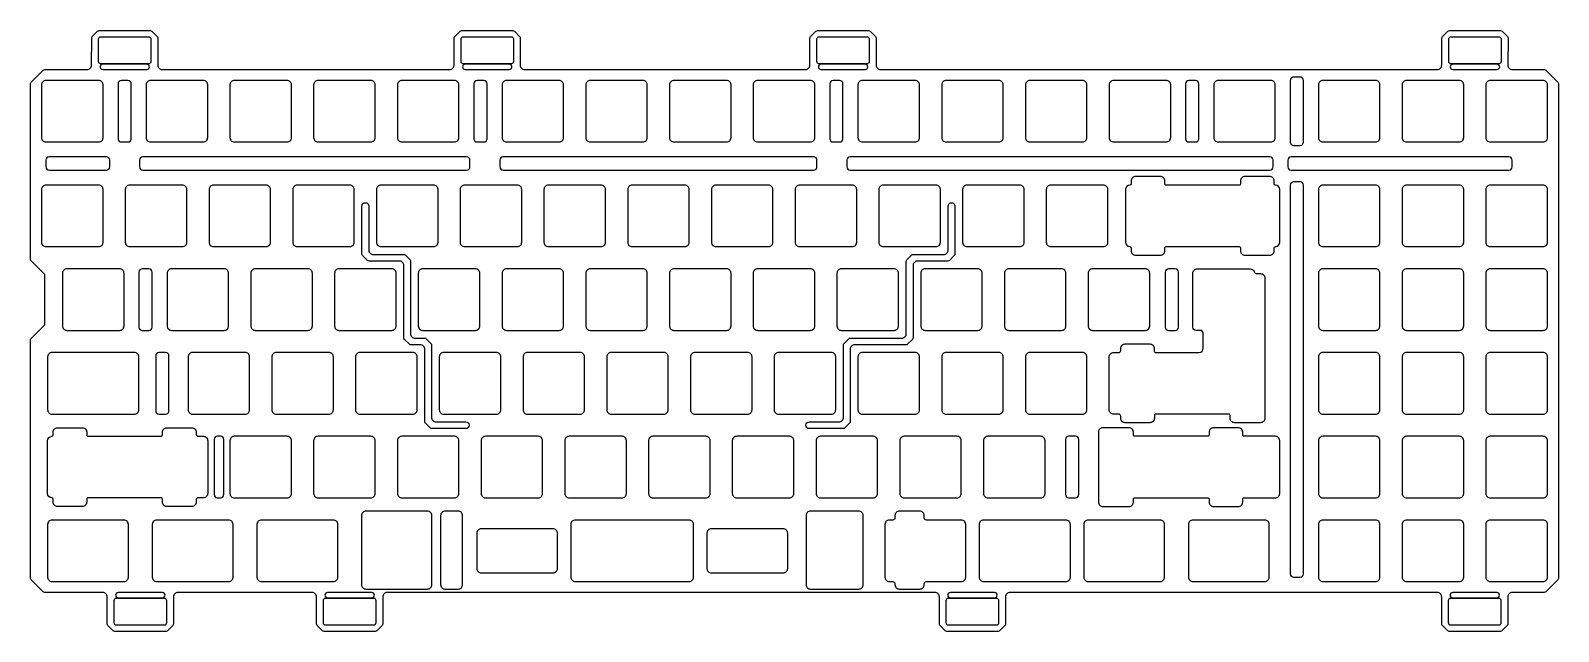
# Model space of a CAD drawing. Header units: millimetres. Extents: x 223 to 571, y 11 to 148.
import ezdxf

# ---------------------------------------------------------------- set-up
doc = ezdxf.new("R2010")
doc.units = ezdxf.units.MM
doc.header["$MEASUREMENT"] = 0

msp = doc.modelspace()

# ---------------------------------------------------------------- linework, layer by layer
for points in [[(287.51, 19.78), (256.94, 19.78, 0.414214), (255.94, 18.78), (255.94, 12.64, -0.198912), (255.8, 12.28), (254.59, 11.08, -0.198912), (254.24, 10.93), (242.6, 10.93, -0.198912), (242.25, 11.08), (241.04, 12.28, -0.198912), (240.89, 12.64), (240.89, 18.78, 0.414214), (239.89, 19.78), (226.85, 19.78, -0.198912), (226.15, 20.07), (223.73, 22.49, -0.198912), (223.44, 23.19), (223.44, 77.43), (226.7, 80.69), (226.7, 92.17), (223.44, 95.43), (223.44, 135.38, -0.198912), (223.73, 136.09), (226.15, 138.5, -0.198912), (226.85, 138.79), (236.32, 138.79, 0.414214), (237.32, 139.79), (237.35, 145.94, -0.198912), (237.49, 146.29), (238.7, 147.5, -0.198912), (239.05, 147.65), (250.69, 147.65, -0.198912), (251.04, 147.5), (252.25, 146.29, -0.198912), (252.4, 145.94), (252.37, 139.79, 0.414214), (253.37, 138.79), (318.78, 138.79, 0.414214), (319.78, 139.79), (319.81, 145.94, -0.198912), (319.96, 146.29), (321.16, 147.5, -0.198912), (321.52, 147.65), (333.15, 147.65, -0.198912), (333.51, 147.5), (334.71, 146.29, -0.198912), (334.86, 145.94), (334.83, 139.79, 0.414214), (335.83, 138.79), (399.75, 138.79, 0.414214), (400.75, 139.79), (400.77, 145.94, -0.198912), (400.92, 146.29), (402.13, 147.5, -0.198912), (402.48, 147.65), (414.12, 147.65, -0.198912), (414.47, 147.5), (415.68, 146.29, -0.198912), (415.82, 145.94), (415.8, 139.79, 0.414214), (416.8, 138.79), (543.05, 138.79), (543.5, 138.79, 0.414214), (544.5, 139.79), (544.53, 145.94, -0.198912), (544.68, 146.29), (545.88, 147.5, -0.198912), (546.24, 147.65), (557.87, 147.65, -0.198912), (558.23, 147.5), (559.43, 146.29, -0.198912), (559.58, 145.94), (559.55, 139.79, 0.414214), (560.55, 138.79), (567.64, 138.79, -0.198912), (568.34, 138.5), (570.76, 136.09, -0.198912), (571.05, 135.38), (571.05, 23.19, -0.198912), (570.76, 22.49), (568.34, 20.07, -0.198912), (567.64, 19.78), (560.55, 19.78, 0.414214), (559.55, 18.78), (559.55, 12.64, -0.198912), (559.41, 12.28), (558.2, 11.08, -0.198912), (557.84, 10.93), (546.21, 10.93, -0.198912), (545.86, 11.08), (544.65, 12.28, -0.198912), (544.5, 12.64), (544.5, 18.78, 0.414214), (543.5, 19.78), (446.25, 19.78, 0.414214), (445.25, 18.78), (445.25, 12.64, -0.198912), (445.11, 12.28), (443.9, 11.08, -0.198912), (443.54, 10.93), (431.91, 10.93, -0.198912), (431.56, 11.08), (430.35, 12.28, -0.198912), (430.2, 12.64), (430.2, 18.78, 0.414214), (429.2, 19.78), (304.56, 19.78, 0.414214), (303.56, 18.78), (303.56, 12.64, -0.198912), (303.41, 12.28), (302.21, 11.08, -0.198912), (301.85, 10.93), (290.22, 10.93, -0.198912), (289.86, 11.08), (288.66, 12.28, -0.198912), (288.51, 12.64), (288.51, 18.78, 0.414214)], [(250.4, 146.15), (239.35, 146.15, 0.414214), (238.85, 145.65), (238.85, 140.65, 0.414214), (239.35, 140.15), (250.4, 140.15, 0.414214), (250.9, 140.65), (250.9, 145.65, 0.414214)], [(332.86, 146.15), (321.81, 146.15, 0.414214), (321.31, 145.65), (321.31, 140.65, 0.414214), (321.81, 140.15), (332.86, 140.15, 0.414214), (333.36, 140.65), (333.36, 145.65, 0.414214)], [(413.82, 146.15), (402.77, 146.15, 0.414214), (402.27, 145.65), (402.27, 140.65, 0.414214), (402.77, 140.15), (413.82, 140.15, 0.414214), (414.32, 140.65), (414.32, 145.65, 0.414214)], [(557.58, 146.15), (546.53, 146.15, 0.414214), (546.03, 145.65), (546.03, 140.65, 0.414214), (546.53, 140.15), (557.58, 140.15, 0.414214), (558.08, 140.65), (558.08, 145.65, 0.414214)], [(239.94, 135.29, 0.414214), (238.94, 136.29), (226.94, 136.29, 0.414214), (225.94, 135.29), (225.94, 123.29, 0.414214), (226.94, 122.29), (238.94, 122.29, 0.414214), (239.94, 123.29)], [(245.6, 136.29), (244.1, 136.29, 0.414214), (243.35, 135.54), (243.35, 123.04, 0.414214), (244.1, 122.29), (245.6, 122.29, 0.414214), (246.35, 123.04), (246.35, 135.54, 0.414214)], [(263.75, 135.29, 0.414214), (262.75, 136.29), (250.75, 136.29, 0.414214), (249.75, 135.29), (249.75, 123.29, 0.414214), (250.75, 122.29), (262.75, 122.29, 0.414214), (263.75, 123.29)], [(282.8, 123.29), (282.8, 135.29, 0.414214), (281.8, 136.29), (269.8, 136.29, 0.414214), (268.8, 135.29), (268.8, 123.29, 0.414214), (269.8, 122.29), (281.8, 122.29, 0.414214)], [(300.85, 122.29, 0.414214), (301.85, 123.29), (301.85, 135.29, 0.414214), (300.85, 136.29), (288.85, 136.29, 0.414214), (287.85, 135.29), (287.85, 123.29, 0.414214), (288.85, 122.29)], [(320.9, 135.29, 0.414214), (319.9, 136.29), (307.9, 136.29, 0.414214), (306.9, 135.29), (306.9, 123.29, 0.414214), (307.9, 122.29), (319.9, 122.29, 0.414214), (320.9, 123.29)], [(326.56, 136.29), (325.06, 136.29, 0.414214), (324.31, 135.54), (324.31, 123.04, 0.414214), (325.06, 122.29), (326.56, 122.29, 0.414214), (327.31, 123.04), (327.31, 135.54, 0.414214)], [(343.71, 136.29), (331.71, 136.29, 0.414214), (330.71, 135.29), (330.71, 123.29, 0.414214), (331.71, 122.29), (343.71, 122.29, 0.414214), (344.71, 123.29), (344.71, 135.29, 0.414214)], [(350.76, 136.29, 0.414214), (349.76, 135.29), (349.76, 123.29, 0.414214), (350.76, 122.29), (362.76, 122.29, 0.414214), (363.76, 123.29), (363.76, 135.29, 0.414214), (362.76, 136.29)], [(382.81, 123.29), (382.81, 135.29, 0.414214), (381.81, 136.29), (369.81, 136.29, 0.414214), (368.81, 135.29), (368.81, 123.29, 0.414214), (369.81, 122.29), (381.81, 122.29, 0.414214)], [(388.86, 122.29), (400.86, 122.29, 0.414214), (401.86, 123.29), (401.86, 135.29, 0.414214), (400.86, 136.29), (388.86, 136.29, 0.414214), (387.86, 135.29), (387.86, 123.29, 0.414214)], [(407.52, 136.29), (406.02, 136.29, 0.414214), (405.27, 135.54), (405.27, 123.04, 0.414214), (406.02, 122.29), (407.52, 122.29, 0.414214), (408.27, 123.04), (408.27, 135.54, 0.414214)], [(424.68, 122.29, 0.414214), (425.68, 123.29), (425.68, 135.29, 0.414214), (424.68, 136.29), (412.68, 136.29, 0.414214), (411.68, 135.29), (411.68, 123.29, 0.414214), (412.68, 122.29)], [(431.73, 122.29), (443.73, 122.29, 0.414214), (444.73, 123.29), (444.73, 135.29, 0.414214), (443.73, 136.29), (431.73, 136.29, 0.414214), (430.73, 135.29), (430.73, 123.29, 0.414214)], [(462.78, 122.29, 0.414214), (463.78, 123.29), (463.78, 135.29, 0.414214), (462.78, 136.29), (450.78, 136.29, 0.414214), (449.78, 135.29), (449.78, 123.29, 0.414214), (450.78, 122.29)], [(481.83, 122.29, 0.414214), (482.83, 123.29), (482.83, 135.29, 0.414214), (481.83, 136.29), (469.83, 136.29, 0.414214), (468.83, 135.29), (468.83, 123.29, 0.414214), (469.83, 122.29)], [(488.48, 136.29), (486.98, 136.29, 0.414214), (486.23, 135.54), (486.23, 123.04, 0.414214), (486.98, 122.29), (488.48, 122.29, 0.414214), (489.23, 123.04), (489.23, 135.54, 0.414214)], [(505.64, 122.29, 0.414214), (506.64, 123.29), (506.64, 135.29, 0.414214), (505.64, 136.29), (493.64, 136.29, 0.414214), (492.64, 135.29), (492.64, 123.29, 0.414214), (493.64, 122.29)], [(513.05, 122.28), (513.05, 136.31, 0.414214), (512.3, 137.06), (510.8, 137.06, 0.414214), (510.05, 136.31), (510.05, 122.28, 0.414214), (510.8, 121.53), (512.3, 121.53, 0.414214)], [(529.45, 122.29, 0.414214), (530.45, 123.29), (530.45, 135.29, 0.414214), (529.45, 136.29), (517.45, 136.29, 0.414214), (516.45, 135.29), (516.45, 123.29, 0.414214), (517.45, 122.29)], [(536.5, 136.29, 0.414214), (535.5, 135.29), (535.5, 123.29, 0.414214), (536.5, 122.29), (548.5, 122.29, 0.414214), (549.5, 123.29), (549.5, 135.29, 0.414214), (548.5, 136.29)], [(554.55, 123.29, 0.414214), (555.55, 122.29), (567.55, 122.29, 0.414214), (568.55, 123.29), (568.55, 135.29, 0.414214), (567.55, 136.29), (555.55, 136.29, 0.414214), (554.55, 135.29)], [(240.69, 115.89, 0.414214), (241.44, 116.64), (241.44, 118.14, 0.414214), (240.69, 118.89), (227.69, 118.89, 0.414214), (226.94, 118.14), (226.94, 116.64, 0.414214), (227.69, 115.89)], [(323.4, 116.64), (323.4, 118.14, 0.414214), (322.65, 118.89), (249, 118.89, 0.414214), (248.25, 118.14), (248.25, 116.64, 0.414214), (249, 115.89), (322.65, 115.89, 0.414214)], [(330.96, 118.89, 0.414214), (330.21, 118.14), (330.21, 116.64, 0.414214), (330.96, 115.89), (401.61, 115.89, 0.414214), (402.36, 116.64), (402.36, 118.14, 0.414214), (401.61, 118.89)], [(409.18, 118.14), (409.18, 116.64, 0.414214), (409.93, 115.89), (505.39, 115.89, 0.414214), (506.14, 116.64), (506.14, 118.14, 0.414214), (505.39, 118.89), (409.93, 118.89, 0.414214)], [(510.23, 115.89), (559.78, 115.89, 0.414214), (560.53, 116.64), (560.53, 118.14, 0.414214), (559.78, 118.89), (510.23, 118.89, 0.414214), (509.48, 118.14), (509.48, 116.64, 0.414214)], [(225.94, 111.48), (225.94, 99.48, 0.414214), (226.94, 98.48), (238.94, 98.48, 0.414214), (239.94, 99.48), (239.94, 111.48, 0.414214), (238.94, 112.48), (226.94, 112.48, 0.414214)], [(245.99, 98.48), (257.99, 98.48, 0.414214), (258.99, 99.48), (258.99, 111.48, 0.414214), (257.99, 112.48), (245.99, 112.48, 0.414214), (244.99, 111.48), (244.99, 99.48, 0.414214)], [(265.04, 112.48, 0.414214), (264.04, 111.48), (264.04, 99.48, 0.414214), (265.04, 98.48), (277.04, 98.48, 0.414214), (278.04, 99.48), (278.04, 111.48, 0.414214), (277.04, 112.48)], [(296.09, 112.48), (284.09, 112.48, 0.414214), (283.09, 111.48), (283.09, 99.48, 0.414214), (284.09, 98.48), (296.09, 98.48, 0.414214), (297.09, 99.48), (297.09, 111.48, 0.414214)], [(315.14, 98.48, 0.414214), (316.14, 99.48), (316.14, 111.48, 0.414214), (315.14, 112.48), (303.14, 112.48, 0.414214), (302.14, 111.48), (302.14, 99.48, 0.414214), (303.14, 98.48)], [(335.19, 111.48, 0.414214), (334.19, 112.48), (322.19, 112.48, 0.414214), (321.19, 111.48), (321.19, 99.48, 0.414214), (322.19, 98.48), (334.19, 98.48, 0.414214), (335.19, 99.48)], [(354.24, 99.48), (354.24, 111.48, 0.414214), (353.24, 112.48), (341.24, 112.48, 0.414214), (340.24, 111.48), (340.24, 99.48, 0.414214), (341.24, 98.48), (353.24, 98.48, 0.414214)], [(372.29, 112.48), (360.29, 112.48, 0.414214), (359.29, 111.48), (359.29, 99.48, 0.414214), (360.29, 98.48), (372.29, 98.48, 0.414214), (373.29, 99.48), (373.29, 111.48, 0.414214)], [(391.34, 98.48, 0.414214), (392.34, 99.48), (392.34, 111.48, 0.414214), (391.34, 112.48), (379.34, 112.48, 0.414214), (378.34, 111.48), (378.34, 99.48, 0.414214), (379.34, 98.48)], [(410.39, 98.48, 0.414214), (411.39, 99.48), (411.39, 111.48, 0.414214), (410.39, 112.48), (398.39, 112.48, 0.414214), (397.39, 111.48), (397.39, 99.48, 0.414214), (398.39, 98.48)], [(416.44, 111.48), (416.44, 99.48, 0.414214), (417.44, 98.48), (429.44, 98.48, 0.414214), (430.44, 99.48), (430.44, 111.48, 0.414214), (429.44, 112.48), (417.44, 112.48, 0.414214)], [(436.49, 112.48, 0.414214), (435.49, 111.48), (435.49, 99.48, 0.414214), (436.49, 98.48), (448.49, 98.48, 0.414214), (449.49, 99.48), (449.49, 111.48, 0.414214), (448.49, 112.48)], [(467.54, 112.48), (455.54, 112.48, 0.414214), (454.54, 111.48), (454.54, 99.48, 0.414214), (455.54, 98.48), (467.54, 98.48, 0.414214), (468.54, 99.48), (468.54, 111.48, 0.414214)], [(473.85, 98.18), (473.85, 97.52, 0.414214), (474.85, 96.52), (480.5, 96.52, 0.414214), (481.5, 97.52), (481.5, 98.18, -0.414214), (481.8, 98.48), (498.42, 98.48, -0.414214), (498.72, 98.18), (498.72, 97.52, 0.414214), (499.72, 96.52), (505.38, 96.52, 0.414214), (506.38, 97.52), (506.38, 98.18, -0.404943), (506.67, 98.48, 0.404943), (507.64, 99.48), (507.64, 111.48, 0.404943), (506.67, 112.48, -0.404943), (506.38, 112.78), (506.38, 113.44, 0.414214), (505.38, 114.44), (499.72, 114.44, 0.414214), (498.72, 113.44), (498.72, 112.78, -0.414214), (498.42, 112.48), (481.8, 112.48, -0.414214), (481.5, 112.78), (481.5, 113.44, 0.414214), (480.5, 114.44), (474.85, 114.44, 0.414214), (473.85, 113.44), (473.85, 112.78, -0.404943), (473.56, 112.48, 0.404943), (472.59, 111.48), (472.59, 99.48, 0.404943), (473.56, 98.48, -0.404943)], [(510.05, 24.03, 0.414214), (510.8, 23.28), (512.3, 23.28, 0.414214), (513.05, 24.03), (513.05, 112.49, 0.414214), (512.3, 113.24), (510.8, 113.24, 0.414214), (510.05, 112.49)], [(530.45, 99.48), (530.45, 111.48, 0.414214), (529.45, 112.48), (517.45, 112.48, 0.414214), (516.45, 111.48), (516.45, 99.48, 0.414214), (517.45, 98.48), (529.45, 98.48, 0.414214)], [(536.5, 112.48, 0.414214), (535.5, 111.48), (535.5, 99.48, 0.414214), (536.5, 98.48), (548.5, 98.48, 0.414214), (549.5, 99.48), (549.5, 111.48, 0.414214), (548.5, 112.48)], [(555.55, 112.48, 0.414214), (554.55, 111.48), (554.55, 99.48, 0.414214), (555.55, 98.48), (567.55, 98.48, 0.414214), (568.55, 99.48), (568.55, 111.48, 0.414214), (567.55, 112.48)], [(322.45, 58.63, -0.414214), (323.2, 57.88), (323.2, 57.83, -0.414214), (322.45, 57.08), (314.73, 57.08, -0.198912), (314.38, 57.23), (313.27, 58.33, -0.198912), (313.13, 58.69), (313.13, 75.32, 0.198912), (312.98, 75.68), (312.67, 75.98, 0.198912), (312.32, 76.13), (309.97, 76.13, -0.198912), (309.62, 76.28), (308.51, 77.38, -0.198912), (308.36, 77.74), (308.36, 94.37, 0.198912), (308.22, 94.73), (307.91, 95.03, 0.198912), (307.56, 95.18), (300.45, 95.18, -0.198912), (300.09, 95.33), (298.99, 96.43, -0.198912), (298.84, 96.79), (298.84, 107.73, -0.414214), (299.59, 108.48), (299.64, 108.48, -0.414214), (300.39, 107.73), (300.39, 97.54, 0.198912), (300.54, 97.18), (300.84, 96.88, 0.198912), (301.2, 96.73), (308.31, 96.73, -0.198912), (308.66, 96.58), (309.77, 95.48, -0.198912), (309.91, 95.12), (309.91, 78.49, 0.198912), (310.06, 78.13), (310.37, 77.83, 0.198912), (310.72, 77.68), (313.07, 77.68, -0.198912), (313.42, 77.53), (314.53, 76.43, -0.198912), (314.68, 76.07), (314.68, 59.44, 0.198912), (314.82, 59.08), (315.13, 58.78, 0.198912), (315.48, 58.63)], [(432.19, 107.73, -0.414214), (432.94, 108.48), (432.99, 108.48, -0.414214), (433.74, 107.73), (433.74, 96.79, -0.198912), (433.59, 96.43), (432.49, 95.33, -0.198912), (432.13, 95.18), (425.02, 95.18, 0.198912), (424.67, 95.03), (424.36, 94.73, 0.198912), (424.21, 94.37), (424.21, 77.74, -0.198912), (424.07, 77.38), (422.96, 76.28, -0.198912), (422.61, 76.13), (410.73, 76.13, 0.198912), (410.38, 75.98), (410.07, 75.68, 0.198912), (409.93, 75.32), (409.93, 58.69, -0.198912), (409.78, 58.33), (408.67, 57.23, -0.198912), (408.32, 57.08), (400.6, 57.08, -0.414214), (399.85, 57.83), (399.85, 57.88, -0.414214), (400.6, 58.63), (407.57, 58.63, 0.198912), (407.92, 58.78), (408.23, 59.08, 0.198912), (408.38, 59.44), (408.38, 76.07, -0.198912), (408.52, 76.43), (409.63, 77.53, -0.198912), (409.98, 77.68), (421.86, 77.68, 0.198912), (422.21, 77.83), (422.52, 78.13, 0.198912), (422.66, 78.49), (422.66, 95.12, -0.198912), (422.81, 95.48), (423.92, 96.58, -0.198912), (424.27, 96.73), (431.38, 96.73, 0.198912), (431.74, 96.88), (432.04, 97.18, 0.198912), (432.19, 97.54)], [(230.7, 80.43, 0.414214), (231.7, 79.43), (243.7, 79.43, 0.414214), (244.7, 80.43), (244.7, 92.43, 0.414214), (243.7, 93.43), (231.7, 93.43, 0.414214), (230.7, 92.43)], [(250.36, 93.43), (248.86, 93.43, 0.414214), (248.11, 92.68), (248.11, 80.18, 0.414214), (248.86, 79.43), (250.36, 79.43, 0.414214), (251.11, 80.18), (251.11, 92.68, 0.414214)], [(254.51, 80.43, 0.414214), (255.51, 79.43), (267.51, 79.43, 0.414214), (268.51, 80.43), (268.51, 92.43, 0.414214), (267.51, 93.43), (255.51, 93.43, 0.414214), (254.51, 92.43)], [(287.56, 80.43), (287.56, 92.43, 0.414214), (286.56, 93.43), (274.56, 93.43, 0.414214), (273.56, 92.43), (273.56, 80.43, 0.414214), (274.56, 79.43), (286.56, 79.43, 0.414214)], [(306.61, 80.43), (306.61, 92.43, 0.414214), (305.61, 93.43), (293.61, 93.43, 0.414214), (292.61, 92.43), (292.61, 80.43, 0.414214), (293.61, 79.43), (305.61, 79.43, 0.414214)], [(312.66, 93.43, 0.414214), (311.66, 92.43), (311.66, 80.43, 0.414214), (312.66, 79.43), (324.66, 79.43, 0.414214), (325.66, 80.43), (325.66, 92.43, 0.414214), (324.66, 93.43)], [(343.71, 79.43, 0.414214), (344.71, 80.43), (344.71, 92.43, 0.414214), (343.71, 93.43), (331.71, 93.43, 0.414214), (330.71, 92.43), (330.71, 80.43, 0.414214), (331.71, 79.43)], [(362.76, 79.43, 0.414214), (363.76, 80.43), (363.76, 92.43, 0.414214), (362.76, 93.43), (350.76, 93.43, 0.414214), (349.76, 92.43), (349.76, 80.43, 0.414214), (350.76, 79.43)], [(382.81, 80.43), (382.81, 92.43, 0.414214), (381.81, 93.43), (369.81, 93.43, 0.414214), (368.81, 92.43), (368.81, 80.43, 0.414214), (369.81, 79.43), (381.81, 79.43, 0.414214)], [(401.86, 80.43), (401.86, 92.43, 0.414214), (400.86, 93.43), (388.86, 93.43, 0.414214), (387.86, 92.43), (387.86, 80.43, 0.414214), (388.86, 79.43), (400.86, 79.43, 0.414214)], [(407.91, 79.43), (419.91, 79.43, 0.414214), (420.91, 80.43), (420.91, 92.43, 0.414214), (419.91, 93.43), (407.91, 93.43, 0.414214), (406.91, 92.43), (406.91, 80.43, 0.414214)], [(425.96, 92.43), (425.96, 80.43, 0.414214), (426.96, 79.43), (438.96, 79.43, 0.414214), (439.96, 80.43), (439.96, 92.43, 0.414214), (438.96, 93.43), (426.96, 93.43, 0.414214)], [(459.01, 80.43), (459.01, 92.43, 0.414214), (458.01, 93.43), (446.01, 93.43, 0.414214), (445.01, 92.43), (445.01, 80.43, 0.414214), (446.01, 79.43), (458.01, 79.43, 0.414214)], [(464.06, 92.43), (464.06, 80.43, 0.414214), (465.06, 79.43), (477.06, 79.43, 0.414214), (478.06, 80.43), (478.06, 92.43, 0.414214), (477.06, 93.43), (465.06, 93.43, 0.414214)], [(469.83, 60.38, -0.414214), (468.83, 61.38), (468.83, 73.38, -0.414214), (469.83, 74.38), (470.96, 74.38, 0.414214), (471.46, 74.88), (471.46, 75.34, -0.414214), (472.46, 76.34), (478.11, 76.34, -0.414214), (479.11, 75.34), (479.11, 74.68, 0.414214), (479.41, 74.38), (489.27, 74.38, 0.412168), (490.26, 75.38), (490.26, 78.68, 0.414214), (489.51, 79.43), (488.63, 79.43, -0.414214), (487.88, 80.18), (487.88, 92.43, -0.414214), (488.88, 93.43), (500.88, 93.43, -0.304121), (501.8, 92.81, 0.304121), (502.5, 92.35), (503.26, 92.35, -0.414214), (504.26, 91.35), (504.26, 59.42, -0.414214), (503.26, 58.42), (497.34, 58.42, -0.414214), (496.34, 59.42), (496.34, 60.08, 0.414214), (496.04, 60.38), (479.42, 60.38, 0.414214), (479.12, 60.08), (479.12, 59.42, -0.414214), (478.12, 58.42), (472.46, 58.42, -0.414214), (471.46, 59.42), (471.46, 59.88, 0.414214), (470.96, 60.38)], [(484.61, 80.18), (484.61, 92.68, 0.414214), (483.86, 93.43), (482.36, 93.43, 0.414214), (481.61, 92.68), (481.61, 80.18, 0.414214), (482.36, 79.43), (483.86, 79.43, 0.414214)], [(517.45, 93.43, 0.414214), (516.45, 92.43), (516.45, 80.43, 0.414214), (517.45, 79.43), (529.45, 79.43, 0.414214), (530.45, 80.43), (530.45, 92.43, 0.414214), (529.45, 93.43)], [(548.5, 93.43), (536.5, 93.43, 0.414214), (535.5, 92.43), (535.5, 80.43, 0.414214), (536.5, 79.43), (548.5, 79.43, 0.414214), (549.5, 80.43), (549.5, 92.43, 0.414214)], [(555.55, 93.43, 0.414214), (554.55, 92.43), (554.55, 80.43, 0.414214), (555.55, 79.43), (567.55, 79.43, 0.414214), (568.55, 80.43), (568.55, 92.43, 0.414214), (567.55, 93.43)], [(227.32, 73.38), (227.32, 61.38, 0.414214), (228.32, 60.38), (247.08, 60.38, 0.414214), (248.08, 61.38), (248.08, 73.38, 0.414214), (247.08, 74.38), (228.32, 74.38, 0.414214)], [(254.92, 61.13), (254.92, 73.63, 0.414214), (254.17, 74.38), (252.67, 74.38, 0.414214), (251.92, 73.63), (251.92, 61.13, 0.414214), (252.67, 60.38), (254.17, 60.38, 0.414214)], [(272.28, 74.38), (260.28, 74.38, 0.414214), (259.28, 73.38), (259.28, 61.38, 0.414214), (260.28, 60.38), (272.28, 60.38, 0.414214), (273.28, 61.38), (273.28, 73.38, 0.414214)], [(291.33, 74.38), (279.33, 74.38, 0.414214), (278.33, 73.38), (278.33, 61.38, 0.414214), (279.33, 60.38), (291.33, 60.38, 0.414214), (292.33, 61.38), (292.33, 73.38, 0.414214)], [(310.38, 74.38), (298.38, 74.38, 0.414214), (297.38, 73.38), (297.38, 61.38, 0.414214), (298.38, 60.38), (310.38, 60.38, 0.414214), (311.38, 61.38), (311.38, 73.38, 0.414214)], [(317.43, 60.38), (329.43, 60.38, 0.414214), (330.43, 61.38), (330.43, 73.38, 0.414214), (329.43, 74.38), (317.43, 74.38, 0.414214), (316.43, 73.38), (316.43, 61.38, 0.414214)], [(348.48, 74.38), (336.48, 74.38, 0.414214), (335.48, 73.38), (335.48, 61.38, 0.414214), (336.48, 60.38), (348.48, 60.38, 0.414214), (349.48, 61.38), (349.48, 73.38, 0.414214)], [(367.53, 74.38), (355.53, 74.38, 0.414214), (354.53, 73.38), (354.53, 61.38, 0.414214), (355.53, 60.38), (367.53, 60.38, 0.414214), (368.53, 61.38), (368.53, 73.38, 0.414214)], [(386.58, 74.38), (374.58, 74.38, 0.414214), (373.58, 73.38), (373.58, 61.38, 0.414214), (374.58, 60.38), (386.58, 60.38, 0.414214), (387.58, 61.38), (387.58, 73.38, 0.414214)], [(405.63, 60.38, 0.414214), (406.63, 61.38), (406.63, 73.38, 0.414214), (405.63, 74.38), (393.63, 74.38, 0.414214), (392.63, 73.38), (392.63, 61.38, 0.414214), (393.63, 60.38)], [(424.68, 60.38, 0.414214), (425.68, 61.38), (425.68, 73.38, 0.414214), (424.68, 74.38), (412.68, 74.38, 0.414214), (411.68, 73.38), (411.68, 61.38, 0.414214), (412.68, 60.38)], [(431.73, 74.38, 0.414214), (430.73, 73.38), (430.73, 61.38, 0.414214), (431.73, 60.38), (443.73, 60.38, 0.414214), (444.73, 61.38), (444.73, 73.38, 0.414214), (443.73, 74.38)], [(462.78, 60.38, 0.414214), (463.78, 61.38), (463.78, 73.38, 0.414214), (462.78, 74.38), (450.78, 74.38, 0.414214), (449.78, 73.38), (449.78, 61.38, 0.414214), (450.78, 60.38)], [(517.45, 60.38), (529.45, 60.38, 0.414214), (530.45, 61.38), (530.45, 73.38, 0.414214), (529.45, 74.38), (517.45, 74.38, 0.414214), (516.45, 73.38), (516.45, 61.38, 0.414214)], [(536.5, 60.38), (548.5, 60.38, 0.414214), (549.5, 61.38), (549.5, 73.38, 0.414214), (548.5, 74.38), (536.5, 74.38, 0.414214), (535.5, 73.38), (535.5, 61.38, 0.414214)], [(555.55, 60.38), (567.55, 60.38, 0.414214), (568.55, 61.38), (568.55, 73.38, 0.414214), (567.55, 74.38), (555.55, 74.38, 0.414214), (554.55, 73.38), (554.55, 61.38, 0.414214)], [(227.32, 42.33), (227.32, 54.33, -0.401783), (228.28, 55.33, 0.401783), (228.57, 55.63), (228.57, 56.29, -0.414214), (229.57, 57.29), (235.22, 57.29, -0.414214), (236.22, 56.29), (236.22, 55.63, 0.414214), (236.52, 55.33), (253.14, 55.33, 0.414214), (253.44, 55.63), (253.44, 56.29, -0.414214), (254.44, 57.29), (260.1, 57.29, -0.414214), (261.1, 56.29), (261.1, 55.83, 0.414214), (261.6, 55.33), (262.75, 55.33, -0.414214), (263.75, 54.33), (263.75, 42.33, -0.414214), (262.75, 41.33), (261.6, 41.33, 0.414214), (261.1, 40.83), (261.1, 40.37, -0.414214), (260.1, 39.37), (254.44, 39.37, -0.414214), (253.44, 40.37), (253.44, 41.03, 0.414214), (253.14, 41.33), (236.52, 41.33, 0.414214), (236.22, 41.03), (236.22, 40.37, -0.414214), (235.22, 39.37), (229.57, 39.37, -0.414214), (228.57, 40.37), (228.57, 41.03, 0.401783), (228.28, 41.33, -0.401783)], [(467.39, 39.37), (473.35, 39.37, 0.414214), (474.35, 40.37), (474.35, 41.03, -0.414214), (474.65, 41.33), (491.27, 41.33, -0.414214), (491.57, 41.03), (491.57, 40.37, 0.414214), (492.57, 39.37), (498.22, 39.37, 0.414214), (499.22, 40.37), (499.22, 41.03, -0.414214), (499.52, 41.33), (506.64, 41.33, 0.414214), (507.64, 42.33), (507.64, 54.33, 0.414214), (506.64, 55.33), (499.52, 55.33, -0.414214), (499.22, 55.63), (499.22, 56.29, 0.414214), (498.22, 57.29), (492.57, 57.29, 0.414214), (491.57, 56.29), (491.57, 55.63, -0.414214), (491.27, 55.33), (474.65, 55.33, -0.414214), (474.35, 55.63), (474.35, 56.29, 0.414214), (473.35, 57.29), (467.39, 57.29, 0.414214), (466.39, 56.29), (466.39, 40.37, 0.414214)], [(266.67, 55.33), (265.97, 55.33, 0.414214), (265.22, 54.58), (265.22, 42.08, 0.414214), (265.97, 41.33), (266.67, 41.33, 0.414214), (267.42, 42.08), (267.42, 54.58, 0.414214)], [(281.8, 41.33, 0.414214), (282.8, 42.33), (282.8, 54.33, 0.414214), (281.8, 55.33), (269.8, 55.33, 0.414214), (268.8, 54.33), (268.8, 42.33, 0.414214), (269.8, 41.33)], [(287.85, 42.33, 0.414214), (288.85, 41.33), (300.85, 41.33, 0.414214), (301.85, 42.33), (301.85, 54.33, 0.414214), (300.85, 55.33), (288.85, 55.33, 0.414214), (287.85, 54.33)], [(319.9, 41.33, 0.414214), (320.9, 42.33), (320.9, 54.33, 0.414214), (319.9, 55.33), (307.9, 55.33, 0.414214), (306.9, 54.33), (306.9, 42.33, 0.414214), (307.9, 41.33)], [(326.95, 41.33), (338.95, 41.33, 0.414214), (339.95, 42.33), (339.95, 54.33, 0.414214), (338.95, 55.33), (326.95, 55.33, 0.414214), (325.95, 54.33), (325.95, 42.33, 0.414214)], [(359, 42.33), (359, 54.33, 0.414214), (358, 55.33), (346, 55.33, 0.414214), (345, 54.33), (345, 42.33, 0.414214), (346, 41.33), (358, 41.33, 0.414214)], [(364.05, 42.33, 0.414214), (365.05, 41.33), (377.05, 41.33, 0.414214), (378.05, 42.33), (378.05, 54.33, 0.414214), (377.05, 55.33), (365.05, 55.33, 0.414214), (364.05, 54.33)], [(396.1, 41.33, 0.414214), (397.1, 42.33), (397.1, 54.33, 0.414214), (396.1, 55.33), (384.1, 55.33, 0.414214), (383.1, 54.33), (383.1, 42.33, 0.414214), (384.1, 41.33)], [(415.15, 41.33, 0.414214), (416.15, 42.33), (416.15, 54.33, 0.414214), (415.15, 55.33), (403.15, 55.33, 0.414214), (402.15, 54.33), (402.15, 42.33, 0.414214), (403.15, 41.33)], [(435.2, 42.33), (435.2, 54.33, 0.414214), (434.2, 55.33), (422.2, 55.33, 0.414214), (421.2, 54.33), (421.2, 42.33, 0.414214), (422.2, 41.33), (434.2, 41.33, 0.414214)], [(441.25, 55.33, 0.414214), (440.25, 54.33), (440.25, 42.33, 0.414214), (441.25, 41.33), (453.25, 41.33, 0.414214), (454.25, 42.33), (454.25, 54.33, 0.414214), (453.25, 55.33)], [(461.92, 42.08), (461.92, 54.58, 0.414214), (461.17, 55.33), (459.67, 55.33, 0.414214), (458.92, 54.58), (458.92, 42.08, 0.414214), (459.67, 41.33), (461.17, 41.33, 0.414214)], [(517.45, 41.33), (529.45, 41.33, 0.414214), (530.45, 42.33), (530.45, 54.33, 0.414214), (529.45, 55.33), (517.45, 55.33, 0.414214), (516.45, 54.33), (516.45, 42.33, 0.414214)], [(548.5, 41.33, 0.414214), (549.5, 42.33), (549.5, 54.33, 0.414214), (548.5, 55.33), (536.5, 55.33, 0.414214), (535.5, 54.33), (535.5, 42.33, 0.414214), (536.5, 41.33)], [(555.55, 41.33), (567.55, 41.33, 0.414214), (568.55, 42.33), (568.55, 54.33, 0.414214), (567.55, 55.33), (555.55, 55.33, 0.414214), (554.55, 54.33), (554.55, 42.33, 0.414214)], [(314.74, 21.58), (314.74, 37.28, 0.414214), (313.74, 38.28), (299.74, 38.28, 0.414214), (298.74, 37.28), (298.74, 21.58, 0.414214), (299.74, 20.58), (313.74, 20.58, 0.414214)], [(321.74, 21.58), (321.74, 37.28, 0.414214), (320.74, 38.28), (317.74, 38.28, 0.414214), (316.74, 37.28), (316.74, 21.58, 0.414214), (317.74, 20.58), (320.74, 20.58, 0.414214)], [(399.87, 37.28), (399.87, 21.58, 0.414214), (400.87, 20.58), (411.87, 20.58, 0.414214), (412.87, 21.58), (412.87, 37.28, 0.414214), (411.87, 38.28), (400.87, 38.28, 0.414214)], [(426.75, 36.78), (426.75, 37.28, 0.414214), (425.75, 38.28), (421.1, 38.28, 0.414214), (420.1, 37.28), (420.1, 36.78, -0.414214), (419.6, 36.28), (418.82, 36.28, 0.414214), (417.82, 35.28), (417.82, 23.28, 0.414214), (418.82, 22.28), (419.6, 22.28, -0.414214), (420.1, 21.78), (420.1, 21.58, 0.414214), (421.1, 20.58), (425.75, 20.58, 0.414214), (426.75, 21.58), (426.75, 21.78, -0.414214), (427.25, 22.28), (435.2, 22.28, 0.414214), (436.2, 23.28), (436.2, 35.28, 0.414214), (435.2, 36.28), (427.25, 36.28, -0.414214)], [(245.7, 23.28), (245.7, 35.28, 0.414214), (244.7, 36.28), (228.32, 36.28, 0.414214), (227.32, 35.28), (227.32, 23.28, 0.414214), (228.32, 22.28), (244.7, 22.28, 0.414214)], [(268.51, 22.28, 0.414214), (269.51, 23.28), (269.51, 35.28, 0.414214), (268.51, 36.28), (252.13, 36.28, 0.414214), (251.13, 35.28), (251.13, 23.28, 0.414214), (252.13, 22.28)], [(275.95, 36.28, 0.414214), (274.95, 35.28), (274.95, 23.28, 0.414214), (275.95, 22.28), (292.33, 22.28, 0.414214), (293.33, 23.28), (293.33, 35.28, 0.414214), (292.33, 36.28)], [(374.29, 23.28), (374.29, 35.28, 0.414214), (373.29, 36.28), (347.36, 36.28, 0.414214), (346.36, 35.28), (346.36, 23.28, 0.414214), (347.36, 22.28), (373.29, 22.28, 0.414214)], [(460.01, 23.28), (460.01, 35.28, 0.414214), (459.01, 36.28), (440.25, 36.28, 0.414214), (439.25, 35.28), (439.25, 23.28, 0.414214), (440.25, 22.28), (459.01, 22.28, 0.414214)], [(481.44, 23.28), (481.44, 35.28, 0.414214), (480.44, 36.28), (464.06, 36.28, 0.414214), (463.06, 35.28), (463.06, 23.28, 0.414214), (464.06, 22.28), (480.44, 22.28, 0.414214)], [(504.26, 22.28, 0.414214), (505.26, 23.28), (505.26, 35.28, 0.414214), (504.26, 36.28), (487.88, 36.28, 0.414214), (486.88, 35.28), (486.88, 23.28, 0.414214), (487.88, 22.28)], [(529.45, 22.28, 0.414214), (530.45, 23.28), (530.45, 35.28, 0.414214), (529.45, 36.28), (517.45, 36.28, 0.414214), (516.45, 35.28), (516.45, 23.28, 0.414214), (517.45, 22.28)], [(548.5, 22.28, 0.414214), (549.5, 23.28), (549.5, 35.28, 0.414214), (548.5, 36.28), (536.5, 36.28, 0.414214), (535.5, 35.28), (535.5, 23.28, 0.414214), (536.5, 22.28)], [(568.55, 35.28, 0.414214), (567.55, 36.28), (555.55, 36.28, 0.414214), (554.55, 35.28), (554.55, 23.28, 0.414214), (555.55, 22.28), (567.55, 22.28, 0.414214), (568.55, 23.28)], [(342.33, 34.28), (325.95, 34.28, 0.414214), (324.95, 33.28), (324.95, 25.28, 0.414214), (325.95, 24.28), (342.33, 24.28, 0.414214), (343.33, 25.28), (343.33, 33.28, 0.414214)], [(395.7, 25.28), (395.7, 33.28, 0.414214), (394.7, 34.28), (378.32, 34.28, 0.414214), (377.32, 33.28), (377.32, 25.28, 0.414214), (378.32, 24.28), (394.7, 24.28, 0.414214)], [(242.89, 12.43), (253.94, 12.43, 0.414214), (254.44, 12.93), (254.44, 17.93, 0.414214), (253.94, 18.43), (242.89, 18.43, 0.414214), (242.39, 17.93), (242.39, 12.93, 0.414214)], [(290.51, 12.43), (301.56, 12.43, 0.414214), (302.06, 12.93), (302.06, 17.93, 0.414214), (301.56, 18.43), (290.51, 18.43, 0.414214), (290.01, 17.93), (290.01, 12.93, 0.414214)], [(432.2, 12.43), (443.25, 12.43, 0.414214), (443.75, 12.93), (443.75, 17.93, 0.414214), (443.25, 18.43), (432.2, 18.43, 0.414214), (431.7, 17.93), (431.7, 12.93, 0.414214)], [(546.5, 12.43), (557.55, 12.43, 0.414214), (558.05, 12.93), (558.05, 17.93, 0.414214), (557.55, 18.43), (546.5, 18.43, 0.414214), (546, 17.93), (546, 12.93, 0.414214)]]:
    msp.add_lwpolyline(points, format="xyb", close=True)
at = {"color": 4, "linetype": 'Continuous'}
for points in [[(239.85, 140, 1), (239.85, 138.8), (249.9, 138.8, 1), (249.9, 140)], [(322.31, 140, 1), (322.31, 138.8), (332.36, 138.8, 1), (332.36, 140)], [(403.27, 140, 1), (403.27, 138.8), (413.32, 138.8, 1), (413.32, 140)], [(547.03, 140, 1), (547.03, 138.8), (557.08, 138.8, 1), (557.08, 140)], [(253.44, 18.58, 1), (253.44, 19.78), (243.39, 19.78, 1), (243.39, 18.58)], [(301.06, 18.58, 1), (301.06, 19.78), (291.01, 19.78, 1), (291.01, 18.58)], [(442.75, 18.58, 1), (442.75, 19.78), (432.7, 19.78, 1), (432.7, 18.58)], [(557.05, 18.58, 1), (557.05, 19.78), (547, 19.78, 1), (547, 18.58)]]:
    msp.add_lwpolyline(points, format="xyb", close=True, dxfattribs=at)

doc.saveas('drawing.dxf')
